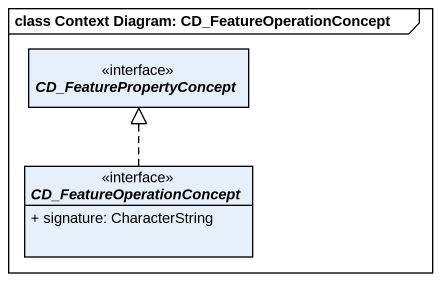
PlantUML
@startuml
mainframe class Context Diagram: CD_FeatureOperationConcept
hide circle
hide empty members
skinparam classAttributeIconSize 0
interface CD_FeaturePropertyConcept <<interface>>
interface CD_FeatureOperationConcept <<interface>> {
  + signature: CharacterString
}
CD_FeatureOperationConcept .up.|> CD_FeaturePropertyConcept
@enduml
